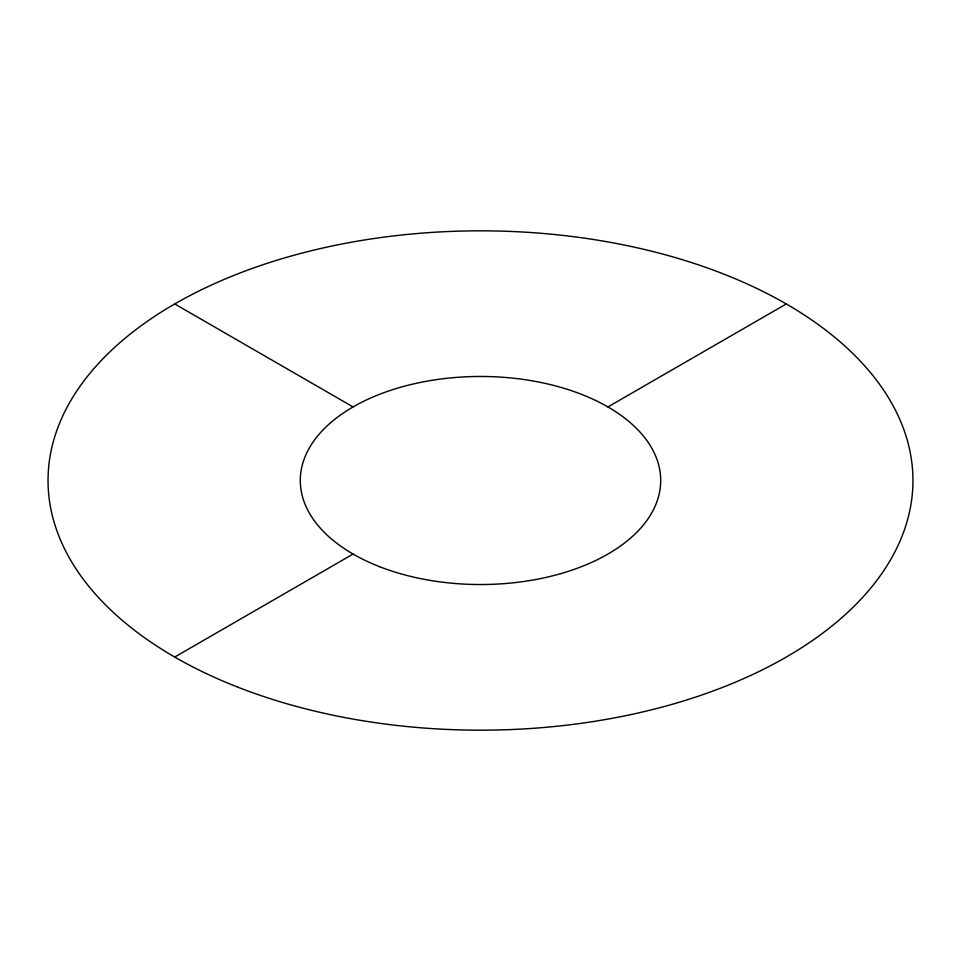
<?xml version="1.0" encoding="UTF-8"?>
<svg xmlns="http://www.w3.org/2000/svg" width="961" height="961" viewBox="0 0 961 961"><rect width="100%" height="100%" fill="white"/><g stroke="black" fill="none" stroke-linecap="round" stroke-linejoin="round"><path stroke-width="1.44" d="M174.71 657.048L353.083 554.065M607.917 406.935L786.29 303.952M174.71 303.952L353.083 406.935M379.499 566.654A180.188 104.028 0 0 0 660.231 487.924A180.188 104.028 0 0 0 401.77 386.923A180.188 104.028 0 0 0 379.499 566.654M238.112 687.271A432.45 249.668 0 0 0 911.845 498.315A432.45 249.668 0 0 0 291.543 255.926A432.45 249.668 0 0 0 238.112 687.271"/></g></svg>
